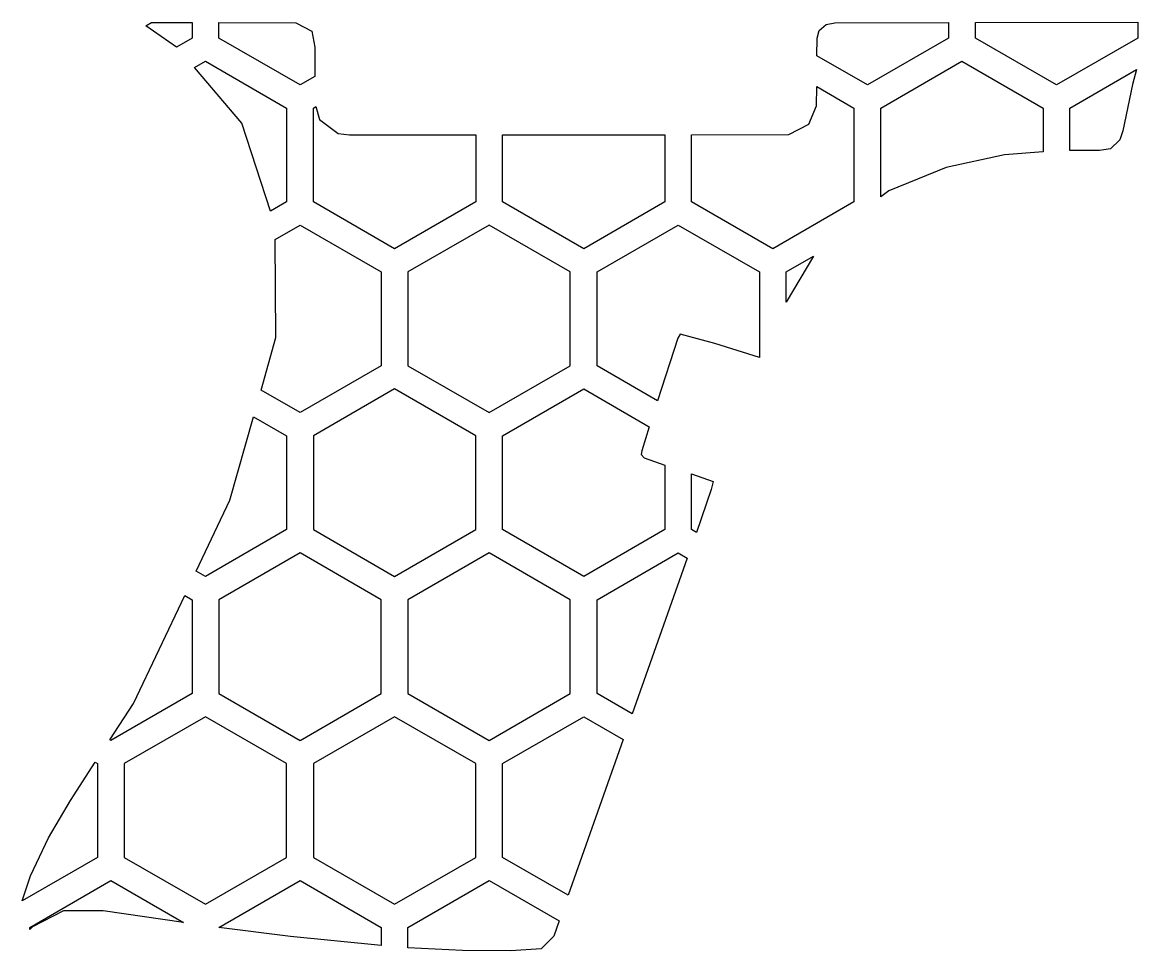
# Model space of a CAD drawing. Header units: millimetres. Extents: x 0.1 to 21, y 0 to 17.3.
import ezdxf

# ---------------------------------------------------------------- set-up
doc = ezdxf.new("R2010")
doc.units = ezdxf.units.MM

# ---------------------------------------------------------------- blocks, each defined once
blk = doc.blocks.new('HEX')
blk.add_lwpolyline([(1.516, 0.875), (0, 1.75), (-1.516, 0.875), (-1.516, -0.875), (0, -1.75), (1.516, -0.875)], close=True)

msp = doc.modelspace()

# ---------------------------------------------------------------- linework, layer by layer
for points in [[(3.02, 16.862), (2.452, 17.256), (2.556, 17.318), (3.312, 17.321), (3.312, 17.031), (3.02, 16.862)], [(3.812, 17.322), (5.25, 17.315), (5.549, 17.161), (5.605, 16.86), (5.604, 16.316), (5.328, 16.156), (3.812, 17.031), (3.812, 17.322)], [(14.976, 16.701), (14.983, 17.026), (15.023, 17.171), (15.149, 17.283), (15.315, 17.314), (17.437, 17.321), (17.437, 17.031), (15.921, 16.156), (14.976, 16.701)], [(17.937, 17.321), (20.968, 17.324), (20.968, 17.031), (19.452, 16.156), (17.937, 17.031), (17.937, 17.321)], [(4.244, 15.441), (3.356, 16.479), (3.562, 16.598), (5.078, 15.723), (5.078, 13.973), (4.779, 13.8), (4.244, 15.441)], [(18.483, 14.849), (17.391, 14.613), (16.32, 14.179), (16.171, 14.065), (16.171, 15.723), (17.687, 16.598), (19.202, 15.723), (19.202, 14.909), (18.483, 14.849)], [(20.868, 16.162), (20.689, 15.299), (20.633, 15.129), (20.459, 14.966), (20.256, 14.933), (19.702, 14.934), (19.702, 15.723), (20.946, 16.441), (20.868, 16.162)], [(12.64, 15.225), (14.456, 15.232), (14.83, 15.424), (14.97, 15.764), (14.976, 16.124), (15.671, 15.723), (15.671, 13.973), (14.155, 13.098), (12.64, 13.973), (12.64, 15.225)], [(5.693, 15.511), (6.038, 15.252), (6.25, 15.225), (8.609, 15.225), (8.609, 13.973), (7.093, 13.098), (5.578, 13.973), (5.578, 15.723), (5.625, 15.751), (5.693, 15.511)], [(9.109, 15.225), (12.14, 15.225), (12.14, 13.973), (10.624, 13.098), (9.109, 13.973), (9.109, 15.225)], [(4.879, 11.441), (4.863, 13.272), (5.328, 13.54), (6.843, 12.665), (6.843, 10.915), (5.328, 10.04), (4.6, 10.46), (4.879, 11.441)], [(13.071, 11.331), (12.424, 11.502), (12.384, 11.431), (12.004, 10.263), (10.874, 10.915), (10.874, 12.665), (12.39, 13.54), (13.905, 12.665), (13.905, 11.07), (13.071, 11.331)], [(14.405, 12.099), (14.405, 12.665), (14.914, 12.959), (14.405, 12.099)], [(11.707, 9.328), (11.697, 9.258), (11.751, 9.196), (12.14, 9.057), (12.14, 7.857), (10.624, 6.982), (9.109, 7.857), (9.109, 9.607), (10.624, 10.482), (11.849, 9.775), (11.707, 9.328)], [(4.015, 8.404), (4.459, 9.964), (5.078, 9.607), (5.078, 7.857), (3.562, 6.982), (3.39, 7.082), (4.015, 8.404)], [(12.64, 8.899), (13.041, 8.758), (13.005, 8.604), (12.728, 7.806), (12.64, 7.857), (12.64, 8.899)], [(12.559, 7.326), (11.531, 4.42), (10.874, 4.799), (10.874, 6.549), (12.39, 7.424), (12.559, 7.326)], [(2.222, 4.614), (3.175, 6.628), (3.312, 6.549), (3.312, 4.799), (1.797, 3.924), (1.779, 3.934), (2.222, 4.614)], [(11.362, 3.94), (10.334, 1.034), (9.109, 1.741), (9.109, 3.491), (10.624, 4.366), (11.362, 3.94)], [(0.294, 1.399), (0.631, 2.107), (1.041, 2.801), (1.506, 3.515), (1.547, 3.491), (1.547, 1.741), (0.143, 0.93), (0.294, 1.399)], [(3.153, 0.525), (1.655, 0.742), (0.913, 0.745), (0.332, 0.446), (0.281, 0.398), (0.281, 0.433), (1.797, 1.308), (3.153, 0.525)], [(6.843, 0.097), (5.15, 0.265), (3.813, 0.433), (5.328, 1.308), (6.843, 0.433), (6.843, 0.097)], [(10.064, 0.269), (9.83, 0.037), (9.266, 0), (8.361, 0.005), (7.343, 0.055), (7.343, 0.433), (8.859, 1.308), (10.164, 0.554), (10.064, 0.269)]]:
    msp.add_lwpolyline(points, close=True)

# ---------------------------------------------------------------- block references
for p in [(8.859, 11.79), (7.093, 8.732), (5.328, 5.674), (8.859, 5.674), (3.562, 2.616), (7.093, 2.616)]:
    msp.add_blockref('HEX', p)

doc.saveas('drawing.dxf')
